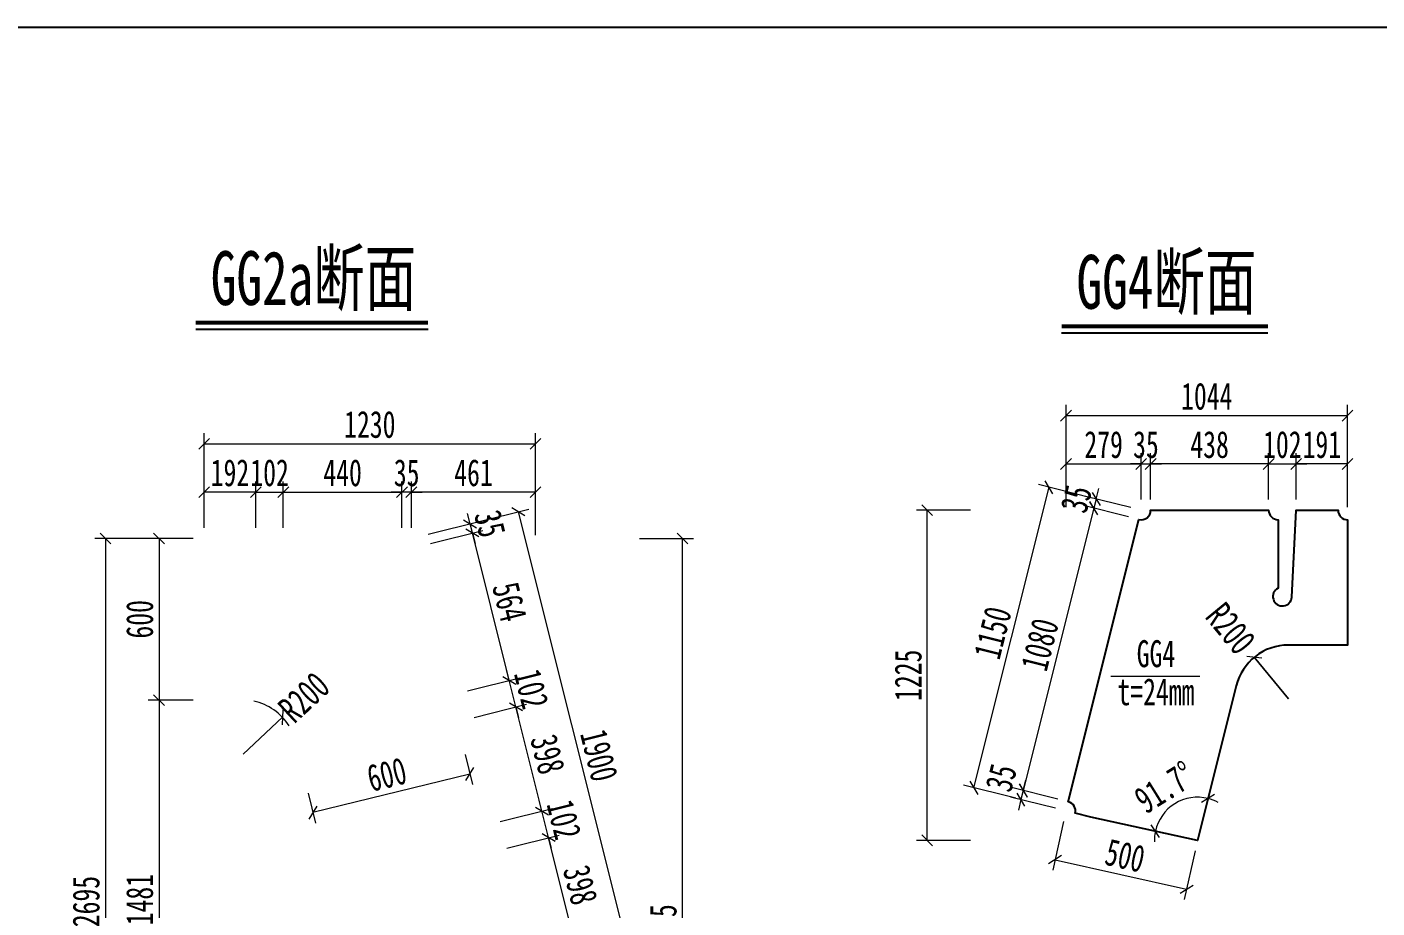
# Model space of a CAD drawing. Header units: millimetres. Extents: x -89049 to 410567, y -307459 to -100425.
# Drawn here: x 160037 to 165046, y -288983 to -285713 of the extents above; entities that cross this region are included whole.
import ezdxf
from ezdxf.enums import TextEntityAlignment as Align

# ---------------------------------------------------------------- set-up
doc = ezdxf.new("R2010")
doc.units = ezdxf.units.MM
doc.layers.get('Defpoints').update_dxf_attribs({"color": 8})
for name, color, linetype, lineweight in [('文字', 7, 'Continuous', 15), ('标注线及字体', 2, 'Continuous', 15), ('细实线', 4, 'Continuous', 15), ('钢板粗线', 1, 'Continuous', 25)]:
    doc.layers.add(name, color=color, linetype=linetype, lineweight=lineweight)
doc.styles.add('111', font='', dxfattribs={"width": 0.7})
doc.styles.add('BM_Dim', font='', dxfattribs={"width": 0.85})
doc.styles.get('111').set_extended_font_data('仿宋_GB2312')
doc.styles.get('BM_Dim').set_extended_font_data('仿宋_GB2312')
doc.dimstyles.new('200', dxfattribs={"dimscale": 0, "dimtxt": 2.5, "dimasz": 1, "dimexe": 1, "dimexo": 1, "dimgap": 0.6, "dimtad": 1, "dimdec": 0, "dimdsep": 46, "dimtxsty": '111', "dimblk": 'OBLIQUE', "dimcen": 0, "dimclrd": 4, "dimclre": 4, "dimclrt": 4, "dimadec": 1, "dimazin": 2, "dimtfac": 1, "dimtdec": 0, "dimtix": 1, "dimtmove": 2, "dimatfit": 3, "dimfxl": 4, "dimfxlon": 1, "dimtolj": 1, "dimlwd": -1, "dimlwe": -1, "dimarcsym": 0})

# ---------------------------------------------------------------- blocks, each defined once
blk = doc.blocks.new('_Oblique')
at = {"color": 0, "linetype": 'ByBlock', "lineweight": -2}
blk.add_line((-0.5, -0.5), (0.5, 0.5), dxfattribs=at)
blk = doc.blocks.new('*D2750')
at = {"layer": 'Defpoints', "color": 0, "transparency": 16777216}
for p in [(160693.8, -287439.2), (160693.8, -287611.1), (160885.9, -287611.1)]:
    blk.add_point(p, dxfattribs=at)
at = {"layer": '细实线', "color": 4, "transparency": 16777216}
for p, q in [((160693.8, -287571.1), (160693.8, -287399.2)), ((160885.9, -287439.2), (160693.8, -287439.2)), ((160885.9, -287571.1), (160885.9, -287399.2))]:
    blk.add_line(p, q, dxfattribs=at)
at = {"layer": '细实线', "color": 4, "transparency": 16777216, "xscale": 40, "yscale": 40, "zscale": 40, "rotation": 180}
blk.add_blockref('_Oblique', (160693.8, -287439.2), dxfattribs=at)
at = {"layer": '细实线', "color": 4, "transparency": 16777216, "xscale": 40, "yscale": 40, "zscale": 40}
blk.add_blockref('_Oblique', (160885.9, -287439.2), dxfattribs=at)
at = {"layer": '细实线', "color": 4, "transparency": 16777216, "insert": (160789.8, -287367.6), "char_height": 100, "attachment_point": 5, "style": '111'}
blk.add_mtext('\\A1;192', dxfattribs=at)
blk = doc.blocks.new('*D2751')
at = {"layer": 'Defpoints', "color": 0, "transparency": 16777216}
for p in [(160987.9, -287439.2), (160885.9, -287611), (160987.9, -287611)]:
    blk.add_point(p, dxfattribs=at)
at = {"layer": '细实线', "color": 4, "transparency": 16777216}
for p, q in [((160885.9, -287439.2), (160845.9, -287439.2)), ((160885.9, -287571), (160885.9, -287399.2)), ((160885.9, -287439.2), (160987.9, -287439.2)), ((160987.9, -287571), (160987.9, -287399.2)), ((160987.9, -287439.2), (161027.9, -287439.2))]:
    blk.add_line(p, q, dxfattribs=at)
at = {"layer": '细实线', "color": 4, "transparency": 16777216, "xscale": 40, "yscale": 40, "zscale": 40}
blk.add_blockref('_Oblique', (160885.9, -287439.2), dxfattribs=at)
at = {"layer": '细实线', "color": 4, "transparency": 16777216, "xscale": 40, "yscale": 40, "zscale": 40, "rotation": 180}
blk.add_blockref('_Oblique', (160987.9, -287439.2), dxfattribs=at)
at = {"layer": '细实线', "color": 4, "transparency": 16777216, "insert": (160936.9, -287367.6), "char_height": 100, "attachment_point": 5, "style": '111'}
blk.add_mtext('\\A1;102', dxfattribs=at)
blk = doc.blocks.new('*D2752')
at = {"layer": 'Defpoints', "color": 0, "transparency": 16777216}
for p in [(161428, -287439.2), (160987.9, -287611.1), (161428, -287611.1)]:
    blk.add_point(p, dxfattribs=at)
at = {"layer": '细实线', "color": 4, "transparency": 16777216}
for p, q in [((160987.9, -287571.1), (160987.9, -287399.2)), ((160987.9, -287439.2), (161428, -287439.2)), ((161428, -287571.1), (161428, -287399.2))]:
    blk.add_line(p, q, dxfattribs=at)
at = {"layer": '细实线', "color": 4, "transparency": 16777216, "xscale": 40, "yscale": 40, "zscale": 40, "rotation": 180}
blk.add_blockref('_Oblique', (160987.9, -287439.2), dxfattribs=at)
at = {"layer": '细实线', "color": 4, "transparency": 16777216, "xscale": 40, "yscale": 40, "zscale": 40}
blk.add_blockref('_Oblique', (161428, -287439.2), dxfattribs=at)
at = {"layer": '细实线', "color": 4, "transparency": 16777216, "insert": (161207.9, -287367.6), "char_height": 100, "attachment_point": 5, "style": '111'}
blk.add_mtext('\\A1;440', dxfattribs=at)
blk = doc.blocks.new('*D2753')
at = {"layer": 'Defpoints', "color": 0, "transparency": 16777216}
for p in [(161428, -287439.2), (161428, -287611), (161463, -287611)]:
    blk.add_point(p, dxfattribs=at)
at = {"layer": '细实线', "color": 4, "transparency": 16777216}
for p, q in [((161428, -287439.2), (161388, -287439.2)), ((161428, -287571), (161428, -287399.2)), ((161463, -287439.2), (161428, -287439.2)), ((161463, -287571), (161463, -287399.2)), ((161463, -287439.2), (161503, -287439.2))]:
    blk.add_line(p, q, dxfattribs=at)
at = {"layer": '细实线', "color": 4, "transparency": 16777216, "xscale": 40, "yscale": 40, "zscale": 40}
blk.add_blockref('_Oblique', (161428, -287439.2), dxfattribs=at)
at = {"layer": '细实线', "color": 4, "transparency": 16777216, "xscale": 40, "yscale": 40, "zscale": 40, "rotation": 180}
blk.add_blockref('_Oblique', (161463, -287439.2), dxfattribs=at)
at = {"layer": '细实线', "color": 4, "transparency": 16777216, "insert": (161445.5, -287367.6), "char_height": 100, "attachment_point": 5, "style": '111'}
blk.add_mtext('\\A1;35', dxfattribs=at)
blk = doc.blocks.new('*D2754')
at = {"layer": 'Defpoints', "color": 0, "transparency": 16777216}
for p in [(161923.7, -287259.8), (160693.8, -287611.1), (161923.7, -287598.6)]:
    blk.add_point(p, dxfattribs=at)
at = {"layer": '细实线', "color": 4, "transparency": 16777216}
for p, q in [((160693.8, -287419.8), (160693.8, -287219.8)), ((161923.7, -287419.8), (161923.7, -287219.8)), ((160693.8, -287259.8), (161923.7, -287259.8))]:
    blk.add_line(p, q, dxfattribs=at)
at = {"layer": '细实线', "color": 4, "transparency": 16777216, "xscale": 40, "yscale": 40, "zscale": 40, "rotation": 180}
blk.add_blockref('_Oblique', (160693.8, -287259.8), dxfattribs=at)
at = {"layer": '细实线', "color": 4, "transparency": 16777216, "xscale": 40, "yscale": 40, "zscale": 40}
blk.add_blockref('_Oblique', (161923.7, -287259.8), dxfattribs=at)
at = {"layer": '细实线', "color": 4, "transparency": 16777216, "insert": (161308.8, -287188.3), "char_height": 100, "attachment_point": 5, "style": '111'}
blk.add_mtext('\\A1;1230', dxfattribs=at)
blk = doc.blocks.new('*D2775')
at = {"layer": 'Defpoints', "color": 0, "transparency": 16777216}
for p in [(161972.1, -288721.4), (161754.2, -288775.9), (161850.7, -289162)]:
    blk.add_point(p, dxfattribs=at)
at = {"layer": '细实线', "color": 4, "transparency": 16777216}
for p, q in [((161816.8, -288760.2), (162010.9, -288711.7)), ((162068.6, -289107.5), (161972.1, -288721.4)), ((161913.4, -289146.3), (162107.4, -289097.8))]:
    blk.add_line(p, q, dxfattribs=at)
at = {"layer": '细实线', "color": 4, "transparency": 16777216, "xscale": 40, "yscale": 40, "zscale": 40}
for p, rotation in [((161972.1, -288721.4), 104.0358325336435), ((162068.6, -289107.5), 284.0358325336435)]:
    blk.add_blockref('_Oblique', p, dxfattribs=dict(at, rotation=rotation))
at = {"layer": '细实线', "color": 4, "transparency": 16777216, "insert": (162089.8, -288897.1), "char_height": 100, "attachment_point": 5, "rotation": 284.0358, "style": '111'}
blk.add_mtext('\\A1;398', dxfattribs=at)
blk = doc.blocks.new('*D2776')
at = {"layer": 'Defpoints', "color": 0, "transparency": 16777216}
for p in [(161947.3, -288622.5), (161729.5, -288676.9), (161754.2, -288775.9)]:
    blk.add_point(p, dxfattribs=at)
at = {"layer": '细实线', "color": 4, "transparency": 16777216}
for p, q in [((161947.3, -288622.5), (161937.6, -288583.7)), ((161792.1, -288661.3), (161986.1, -288612.8)), ((161972.1, -288721.4), (161947.3, -288622.5)), ((161816.8, -288760.2), (162010.9, -288711.7)), ((161972.1, -288721.4), (161981.8, -288760.2))]:
    blk.add_line(p, q, dxfattribs=at)
at = {"layer": '细实线', "color": 4, "transparency": 16777216, "xscale": 40, "yscale": 40, "zscale": 40}
for p, rotation in [((161947.3, -288622.5), 284.0358325336415), ((161972.1, -288721.4), 104.0358325336415)]:
    blk.add_blockref('_Oblique', p, dxfattribs=dict(at, rotation=rotation))
at = {"layer": '细实线', "color": 4, "transparency": 16777216, "insert": (162029.1, -288654.6), "char_height": 100, "attachment_point": 5, "rotation": 284.0358, "style": '111'}
blk.add_mtext('\\A1;102', dxfattribs=at)
blk = doc.blocks.new('*D2777')
at = {"layer": 'Defpoints', "color": 0, "transparency": 16777216}
for p in [(161850.8, -288236.3), (161633, -288290.8), (161729.5, -288676.9)]:
    blk.add_point(p, dxfattribs=at)
at = {"layer": '细实线', "color": 4, "transparency": 16777216}
for p, q in [((161695.6, -288275.2), (161889.6, -288226.6)), ((161947.3, -288622.5), (161850.8, -288236.3)), ((161792.1, -288661.3), (161986.1, -288612.8))]:
    blk.add_line(p, q, dxfattribs=at)
at = {"layer": '细实线', "color": 4, "transparency": 16777216, "xscale": 40, "yscale": 40, "zscale": 40}
for p, rotation in [((161850.8, -288236.3), 104.0358325336421), ((161947.3, -288622.5), 284.035832533642)]:
    blk.add_blockref('_Oblique', p, dxfattribs=dict(at, rotation=rotation))
at = {"layer": '细实线', "color": 4, "transparency": 16777216, "insert": (161968.5, -288412), "char_height": 100, "attachment_point": 5, "rotation": 284.0358, "style": '111'}
blk.add_mtext('\\A1;398', dxfattribs=at)
blk = doc.blocks.new('*D2778')
at = {"layer": 'Defpoints', "color": 0, "transparency": 16777216}
for p in [(161826.1, -288137.4), (161608.2, -288191.8), (161633, -288290.8)]:
    blk.add_point(p, dxfattribs=at)
at = {"layer": '细实线', "color": 4, "transparency": 16777216}
for p, q in [((161670.8, -288176.2), (161864.9, -288127.7)), ((161826.1, -288137.4), (161816.4, -288098.6)), ((161850.8, -288236.3), (161826.1, -288137.4)), ((161695.6, -288275.2), (161889.6, -288226.6)), ((161850.8, -288236.3), (161860.5, -288275.2))]:
    blk.add_line(p, q, dxfattribs=at)
at = {"layer": '细实线', "color": 4, "transparency": 16777216, "xscale": 40, "yscale": 40, "zscale": 40}
for p, rotation in [((161826.1, -288137.4), 284.0358325336258), ((161850.8, -288236.3), 104.0358325336257)]:
    blk.add_blockref('_Oblique', p, dxfattribs=dict(at, rotation=rotation))
at = {"layer": '细实线', "color": 4, "transparency": 16777216, "insert": (161907.9, -288169.5), "char_height": 100, "attachment_point": 5, "rotation": 284.0358, "style": '111'}
blk.add_mtext('\\A1;102', dxfattribs=at)
blk = doc.blocks.new('*D2779')
at = {"layer": 'Defpoints', "color": 0, "transparency": 16777216}
for p in [(161689.4, -287590.6), (161471.5, -287645.1), (161608.2, -288191.8)]:
    blk.add_point(p, dxfattribs=at)
at = {"layer": '细实线', "color": 4, "transparency": 16777216}
for p, q in [((161534.2, -287629.4), (161728.2, -287580.9)), ((161826.1, -288137.4), (161689.4, -287590.6)), ((161670.9, -288176.2), (161864.9, -288127.7))]:
    blk.add_line(p, q, dxfattribs=at)
at = {"layer": '细实线', "color": 4, "transparency": 16777216, "xscale": 40, "yscale": 40, "zscale": 40}
for p, rotation in [((161689.4, -287590.6), 104.0373186134604), ((161826.1, -288137.4), 284.0373186134605)]:
    blk.add_blockref('_Oblique', p, dxfattribs=dict(at, rotation=rotation))
at = {"layer": '细实线', "color": 4, "transparency": 16777216, "insert": (161827.2, -287846.6), "char_height": 100, "attachment_point": 5, "rotation": 284.0373, "style": '111'}
blk.add_mtext('\\A1;564', dxfattribs=at)
blk = doc.blocks.new('*D2780')
at = {"layer": 'Defpoints', "color": 0, "transparency": 16777216}
for p in [(161680.9, -287556.7), (161463, -287611.1), (161471.5, -287645.1)]:
    blk.add_point(p, dxfattribs=at)
at = {"layer": '细实线', "color": 4, "transparency": 16777216}
for p, q in [((161680.9, -287556.7), (161671.2, -287517.9)), ((161525.7, -287595.5), (161719.7, -287547)), ((161534.1, -287629.4), (161728.2, -287580.9)), ((161689.4, -287590.6), (161680.9, -287556.7)), ((161689.4, -287590.6), (161699.1, -287629.4))]:
    blk.add_line(p, q, dxfattribs=at)
at = {"layer": '细实线', "color": 4, "transparency": 16777216, "xscale": 40, "yscale": 40, "zscale": 40}
for p, rotation in [((161680.9, -287556.7), 284.0358325334423), ((161689.4, -287590.6), 104.0358325334423)]:
    blk.add_blockref('_Oblique', p, dxfattribs=dict(at, rotation=rotation))
at = {"layer": '细实线', "color": 4, "transparency": 16777216, "insert": (161754.5, -287556.3), "char_height": 100, "attachment_point": 5, "rotation": 284.0358, "style": '111'}
blk.add_mtext('\\A1;35', dxfattribs=at)
blk = doc.blocks.new('*D2781')
at = {"layer": 'Defpoints', "color": 0, "transparency": 16777216}
for p in [(161463, -287611.1), (162320.1, -289354.9), (161923.7, -289454)]:
    blk.add_point(p, dxfattribs=at)
at = {"layer": '细实线', "color": 4, "transparency": 16777216}
for p, q in [((161704.1, -287550.9), (161898.2, -287502.4)), ((161859.4, -287512.1), (162320.1, -289354.9)), ((162164.8, -289393.7), (162358.9, -289345.2))]:
    blk.add_line(p, q, dxfattribs=at)
at = {"layer": '细实线', "color": 4, "transparency": 16777216, "xscale": 40, "yscale": 40, "zscale": 40}
for p, rotation in [((161859.4, -287512.1), 104.0362734427096), ((162320.1, -289354.9), 284.0362734427096)]:
    blk.add_blockref('_Oblique', p, dxfattribs=dict(at, rotation=rotation))
at = {"layer": '细实线', "color": 4, "transparency": 16777216, "insert": (162159.1, -288416.1), "char_height": 100, "attachment_point": 5, "rotation": 284.0363, "style": '111'}
blk.add_mtext('\\A1;1900', dxfattribs=at)
blk = doc.blocks.new('*D2782')
at = {"layer": 'Defpoints', "color": 0, "transparency": 16777216}
for p in [(160693.8, -287611.1), (160526.7, -288211.1), (160693.8, -288211.1)]:
    blk.add_point(p, dxfattribs=at)
at = {"layer": '细实线', "color": 4, "transparency": 16777216}
for p, q in [((160653.8, -287611.1), (160486.7, -287611.1)), ((160526.7, -287611.1), (160526.7, -288211.1)), ((160653.8, -288211.1), (160486.7, -288211.1))]:
    blk.add_line(p, q, dxfattribs=at)
at = {"layer": '细实线', "color": 4, "transparency": 16777216, "xscale": 40, "yscale": 40, "zscale": 40}
for p, rotation in [((160526.7, -287611.1), 90), ((160526.7, -288211.1), 270)]:
    blk.add_blockref('_Oblique', p, dxfattribs=dict(at, rotation=rotation))
at = {"layer": '细实线', "color": 4, "transparency": 16777216, "insert": (160455.2, -287911.1), "char_height": 100, "attachment_point": 5, "rotation": 90, "style": '111'}
blk.add_mtext('\\A1;600', dxfattribs=at)
blk = doc.blocks.new('*D2783')
at = {"layer": 'Defpoints', "color": 0, "transparency": 16777216}
for p in [(161652.9, -288374.1), (161070.2, -288517.1), (161097.5, -288628.2)]:
    blk.add_point(p, dxfattribs=at)
at = {"layer": '细实线', "color": 4, "transparency": 16777216}
for p, q in [((161662.4, -288413), (161689.7, -288524.1)), ((161680.2, -288485.3), (161097.5, -288628.2)), ((161079.7, -288556), (161107, -288667.1))]:
    blk.add_line(p, q, dxfattribs=at)
at = {"layer": '细实线', "color": 4, "transparency": 16777216, "xscale": 40, "yscale": 40, "zscale": 40}
for p, rotation in [((161680.2, -288485.3), 13.78669396908069), ((161097.5, -288628.2), 193.7866939690807)]:
    blk.add_blockref('_Oblique', p, dxfattribs=dict(at, rotation=rotation))
at = {"layer": '细实线', "color": 4, "transparency": 16777216, "insert": (161371.8, -288487.2), "char_height": 100, "attachment_point": 5, "rotation": 13.7867, "style": '111'}
blk.add_mtext('\\A1;600', dxfattribs=at)
blk = doc.blocks.new('*D2785')
at = {"layer": 'Defpoints', "color": 0, "transparency": 16777216}
for p in [(160984.8, -288274.8), (160838.4, -288411.1)]:
    blk.add_point(p, dxfattribs=at)
at = {"layer": '细实线', "color": 4, "transparency": 16777216}
for p in [(160838.4, -288411.1), (160984.8, -288274.8)]:
    blk.add_line(p, (160984.8, -288274.8), dxfattribs=at)
blk.add_arc((160838.4, -288411.1), 200, 31.4788, 78.5217, dxfattribs=at)
at = {"layer": '细实线', "color": 4, "transparency": 16777216, "xscale": 40, "yscale": 40, "zscale": 40, "rotation": 222.9571023616952}
blk.add_blockref('_Oblique', (160984.8, -288274.8), dxfattribs=at)
at = {"layer": '细实线', "color": 4, "transparency": 16777216, "insert": (161064.6, -288200.6), "char_height": 100, "attachment_point": 5, "rotation": 42.9571, "style": '111'}
blk.add_mtext('\\A1;R200', dxfattribs=at)
blk = doc.blocks.new('*D2808')
at = {"layer": 'Defpoints', "color": 0, "transparency": 16777216}
for p in [(163995.1, -287498.7), (164162.2, -287540.4), (164170.7, -287506.3)]:
    blk.add_point(p, dxfattribs=at)
at = {"layer": '细实线', "color": 4, "transparency": 16777216}
for p, q in [((164003.6, -287464.7), (164013.3, -287425.8)), ((164123.4, -287530.7), (163956.3, -287489)), ((164131.9, -287496.6), (163964.8, -287455)), ((164003.6, -287464.7), (163995.1, -287498.7)), ((163995.1, -287498.7), (163985.4, -287537.5))]:
    blk.add_line(p, q, dxfattribs=at)
at = {"layer": '细实线', "color": 4, "transparency": 16777216, "xscale": 40, "yscale": 40, "zscale": 40}
for p, rotation in [((164003.6, -287464.7), 256.0048894909423), ((163995.1, -287498.7), 76.00488949094233)]:
    blk.add_blockref('_Oblique', p, dxfattribs=dict(at, rotation=rotation))
at = {"layer": '细实线', "color": 4, "transparency": 16777216, "insert": (163929.9, -287464.4), "char_height": 100, "attachment_point": 5, "rotation": 76.0049, "style": '111'}
blk.add_mtext('\\A1;35', dxfattribs=at)
blk = doc.blocks.new('*D2809')
at = {"layer": 'Defpoints', "color": 0, "transparency": 16777216}
for p in [(164162.2, -287540.4), (163733.2, -288546.4), (163900.3, -288588.1)]:
    blk.add_point(p, dxfattribs=at)
at = {"layer": '细实线', "color": 4, "transparency": 16777216}
for p, q in [((164123.4, -287530.7), (163956.3, -287488.9)), ((163995.1, -287498.6), (163733.2, -288546.4)), ((163861.5, -288578.4), (163694.4, -288536.7))]:
    blk.add_line(p, q, dxfattribs=at)
at = {"layer": '细实线', "color": 4, "transparency": 16777216, "xscale": 40, "yscale": 40, "zscale": 40}
for p, rotation in [((163995.1, -287498.6), 75.96428053877545), ((163733.2, -288546.4), 255.9642805387755)]:
    blk.add_blockref('_Oblique', p, dxfattribs=dict(at, rotation=rotation))
at = {"layer": '细实线', "color": 4, "transparency": 16777216, "insert": (163794.7, -288005.1), "char_height": 100, "attachment_point": 5, "rotation": 75.9643, "style": '111'}
blk.add_mtext('\\A1;1080', dxfattribs=at)
blk = doc.blocks.new('*D2810')
at = {"layer": 'Defpoints', "color": 0, "transparency": 16777216}
for p in [(163724.6, -288580.3), (163900.3, -288588.1), (163891.8, -288622.1)]:
    blk.add_point(p, dxfattribs=at)
at = {"layer": '细实线', "color": 4, "transparency": 16777216}
for p, q in [((163861.5, -288578.4), (163694.3, -288536.7)), ((163733.1, -288546.4), (163724.6, -288580.3)), ((163733.1, -288546.4), (163742.8, -288507.6)), ((163853, -288612.4), (163685.8, -288570.6)), ((163724.6, -288580.3), (163714.9, -288619.1))]:
    blk.add_line(p, q, dxfattribs=at)
at = {"layer": '细实线', "color": 4, "transparency": 16777216, "xscale": 40, "yscale": 40, "zscale": 40}
for p, rotation in [((163733.1, -288546.4), 255.9638770850897), ((163724.6, -288580.3), 75.96387708508966)]:
    blk.add_blockref('_Oblique', p, dxfattribs=dict(at, rotation=rotation))
at = {"layer": '细实线', "color": 4, "transparency": 16777216, "insert": (163651.2, -288499.3), "char_height": 100, "attachment_point": 5, "rotation": 75.9639, "style": '111'}
blk.add_mtext('\\A1;35', dxfattribs=at)
blk = doc.blocks.new('*D2811')
at = {"layer": 'Defpoints', "color": 0, "transparency": 16777216}
for p in [(163828.7, -287420.8), (164170.7, -287506.3), (163891.8, -288622.1)]:
    blk.add_point(p, dxfattribs=at)
at = {"layer": '细实线', "color": 4, "transparency": 16777216}
for p, q in [((163549.8, -288536.6), (163828.7, -287420.8)), ((163983.9, -287459.6), (163789.9, -287411.1)), ((163705, -288575.4), (163511, -288526.9))]:
    blk.add_line(p, q, dxfattribs=at)
at = {"layer": '细实线', "color": 4, "transparency": 16777216, "xscale": 40, "yscale": 40, "zscale": 40}
for p, rotation in [((163828.7, -287420.8), 75.96552109038998), ((163549.8, -288536.6), 255.96552109039)]:
    blk.add_blockref('_Oblique', p, dxfattribs=dict(at, rotation=rotation))
at = {"layer": '细实线', "color": 4, "transparency": 16777216, "insert": (163619.8, -287961.4), "char_height": 100, "attachment_point": 5, "rotation": 75.9655, "style": '111'}
blk.add_mtext('\\A1;1150', dxfattribs=at)
blk = doc.blocks.new('*D2818')
at = {"layer": 'Defpoints', "color": 0, "transparency": 16777216}
for p in [(163891.8, -288622.1), (164379.9, -288731.5), (164339.3, -288912.6)]:
    blk.add_point(p, dxfattribs=at)
at = {"layer": '细实线', "color": 4, "transparency": 16777216}
for p, q in [((163883, -288661.1), (163842.5, -288842.2)), ((164371.1, -288770.6), (164330.5, -288951.6)), ((163851.2, -288803.2), (164339.3, -288912.6))]:
    blk.add_line(p, q, dxfattribs=at)
at = {"layer": '细实线', "color": 4, "transparency": 16777216, "xscale": 40, "yscale": 40, "zscale": 40}
for p, rotation in [((163851.2, -288803.2), 167.3637693317728), ((164339.3, -288912.6), 347.3637693317727)]:
    blk.add_blockref('_Oblique', p, dxfattribs=dict(at, rotation=rotation))
at = {"layer": '细实线', "color": 4, "transparency": 16777216, "insert": (164110.9, -288788), "char_height": 100, "attachment_point": 5, "rotation": 347.3638, "style": '111'}
blk.add_mtext('\\A1;500', dxfattribs=at)
blk = doc.blocks.new('*D2820')
at = {"layer": 'Defpoints', "color": 0, "transparency": 16777216}
for p in [(164590.3, -288052), (164717.3, -288206.5)]:
    blk.add_point(p, dxfattribs=at)
at = {"layer": '细实线', "color": 4, "transparency": 16777216}
for p, q in [((164590.3, -288052), (164717.3, -288206.5)), ((164717.3, -288206.5), (164590.3, -288052))]:
    blk.add_line(p, q, dxfattribs=at)
at = {"layer": '细实线', "color": 4, "transparency": 16777216, "xscale": 40, "yscale": 40, "zscale": 40, "rotation": 129.3980932475558}
blk.add_blockref('_Oblique', (164590.3, -288052), dxfattribs=at)
at = {"layer": '细实线', "color": 4, "transparency": 16777216, "insert": (164502.6, -287945.2), "char_height": 100, "attachment_point": 5, "rotation": 309.3981, "style": '111'}
blk.add_mtext('\\A1;R200', dxfattribs=at)
blk = doc.blocks.new('*D2744')
at = {"layer": 'Defpoints', "color": 0, "transparency": 16777216}
for p in [(161463, -287439.2), (161463, -287611), (161923.7, -289454)]:
    blk.add_point(p, dxfattribs=at)
at = {"layer": '细实线', "color": 4, "transparency": 16777216}
for p, q in [((161463, -287571), (161463, -287399.2)), ((161923.7, -287439.2), (161463, -287439.2)), ((161923.7, -287599.2), (161923.7, -287399.2))]:
    blk.add_line(p, q, dxfattribs=at)
at = {"layer": '细实线', "color": 4, "transparency": 16777216, "xscale": 40, "yscale": 40, "zscale": 40, "rotation": 180}
blk.add_blockref('_Oblique', (161463, -287439.2), dxfattribs=at)
at = {"layer": '细实线', "color": 4, "transparency": 16777216, "xscale": 40, "yscale": 40, "zscale": 40}
blk.add_blockref('_Oblique', (161923.7, -287439.2), dxfattribs=at)
at = {"layer": '细实线', "color": 4, "transparency": 16777216, "insert": (161693.4, -287367.6), "char_height": 100, "attachment_point": 5, "style": '111'}
blk.add_mtext('\\A1;461', dxfattribs=at)
blk = doc.blocks.new('*D2747')
at = {"layer": 'Defpoints', "color": 0, "transparency": 16777216}
for p in [(161463, -287611.1), (162469.1, -287611.1), (161658.1, -290516.5)]:
    blk.add_point(p, dxfattribs=at)
at = {"layer": '细实线', "color": 4, "transparency": 16777216}
for p, q in [((162309.1, -287611.1), (162509.1, -287611.1)), ((162469.1, -290516.5), (162469.1, -287611.1)), ((162309.1, -290516.5), (162509.1, -290516.5))]:
    blk.add_line(p, q, dxfattribs=at)
at = {"layer": '细实线', "color": 4, "transparency": 16777216, "xscale": 40, "yscale": 40, "zscale": 40}
for p, rotation in [((162469.1, -287611.1), 90), ((162469.1, -290516.5), 270)]:
    blk.add_blockref('_Oblique', p, dxfattribs=dict(at, rotation=rotation))
at = {"layer": '细实线', "color": 4, "transparency": 16777216, "insert": (162397.5, -289063.8), "char_height": 100, "attachment_point": 5, "rotation": 90, "style": '111'}
blk.add_mtext('\\A1;2905', dxfattribs=at)
blk = doc.blocks.new('*D2822')
at = {"layer": 'Defpoints', "color": 0, "transparency": 16777216}
for p in [(164503.6, -288236.7), (163885.6, -288623.7), (164273, -288612.3), (164379.9, -288731.5), (164379.9, -288731.5)]:
    blk.add_point(p, dxfattribs=at)
at = {"layer": '细实线', "color": 4, "transparency": 16777216}
for start, end in [(75.9643, 167.6903), (61.6142, 75.9643), (167.6903, 182.0404)]:
    blk.add_arc((164379.9, -288731.5), 160.1, start, end, dxfattribs=at)
at = {"layer": '细实线', "color": 4, "transparency": 16777216, "xscale": 40, "yscale": 40, "zscale": 40}
for p, rotation in [((164418.7, -288576.2), 165.9643224125459), ((164223.4, -288697.4), 77.69027876516934)]:
    blk.add_blockref('_Oblique', p, dxfattribs=dict(at, rotation=rotation))
at = {"layer": '细实线', "color": 4, "transparency": 16777216, "insert": (164257.7, -288534.7), "char_height": 100, "attachment_point": 5, "rotation": 31.8273, "style": '111'}
blk.add_mtext('\\A1;91.7%%d', dxfattribs=at)
blk = doc.blocks.new('*D4603')
at = {"layer": 'Defpoints', "color": 0, "transparency": 16777216}
for p in [(160693.8, -288211.1), (160526.7, -289691.8), (160693.8, -289691.8)]:
    blk.add_point(p, dxfattribs=at)
at = {"layer": '细实线', "color": 4, "transparency": 16777216}
for p, q in [((160653.8, -288211.1), (160486.7, -288211.1)), ((160526.7, -288211.1), (160526.7, -289691.8)), ((160653.8, -289691.8), (160486.7, -289691.8))]:
    blk.add_line(p, q, dxfattribs=at)
at = {"layer": '细实线', "color": 4, "transparency": 16777216, "xscale": 40, "yscale": 40, "zscale": 40}
for p, rotation in [((160526.7, -288211.1), 90), ((160526.7, -289691.8), 270)]:
    blk.add_blockref('_Oblique', p, dxfattribs=dict(at, rotation=rotation))
at = {"layer": '细实线', "color": 4, "transparency": 16777216, "insert": (160455.2, -288951.5), "char_height": 100, "attachment_point": 5, "rotation": 90, "style": '111'}
blk.add_mtext('\\A1;1481', dxfattribs=at)
blk = doc.blocks.new('*D4605')
at = {"layer": 'Defpoints', "color": 0, "transparency": 16777216}
for p in [(160693.8, -287611.1), (160328.1, -290306), (160693.8, -290306)]:
    blk.add_point(p, dxfattribs=at)
at = {"layer": '细实线', "color": 4, "transparency": 16777216}
for p, q in [((160488.1, -287611.1), (160288.1, -287611.1)), ((160328.1, -287611.1), (160328.1, -290306)), ((160488.1, -290306), (160288.1, -290306))]:
    blk.add_line(p, q, dxfattribs=at)
at = {"layer": '细实线', "color": 4, "transparency": 16777216, "xscale": 40, "yscale": 40, "zscale": 40}
for p, rotation in [((160328.1, -287611.1), 90), ((160328.1, -290306), 270)]:
    blk.add_blockref('_Oblique', p, dxfattribs=dict(at, rotation=rotation))
at = {"layer": '细实线', "color": 4, "transparency": 16777216, "insert": (160256.5, -288958.6), "char_height": 100, "attachment_point": 5, "rotation": 90, "style": '111'}
blk.add_mtext('\\A1;2695', dxfattribs=at)
blk = doc.blocks.new('*D4623')
at = {"layer": 'Defpoints', "color": 0, "transparency": 16777216}
for p in [(164205.7, -287334.6), (164170.7, -287506.4), (164205.7, -287506.4)]:
    blk.add_point(p, dxfattribs=at)
at = {"layer": '细实线', "color": 4, "transparency": 16777216}
for p, q in [((164170.7, -287466.4), (164170.7, -287294.6)), ((164205.7, -287466.4), (164205.7, -287294.6)), ((164170.7, -287334.6), (164130.7, -287334.6)), ((164170.7, -287334.6), (164205.7, -287334.6)), ((164205.7, -287334.6), (164245.7, -287334.6))]:
    blk.add_line(p, q, dxfattribs=at)
at = {"layer": '细实线', "color": 4, "transparency": 16777216, "xscale": 40, "yscale": 40, "zscale": 40}
blk.add_blockref('_Oblique', (164170.7, -287334.6), dxfattribs=at)
at = {"layer": '细实线', "color": 4, "transparency": 16777216, "xscale": 40, "yscale": 40, "zscale": 40, "rotation": 180}
blk.add_blockref('_Oblique', (164205.7, -287334.6), dxfattribs=at)
at = {"layer": '细实线', "color": 4, "transparency": 16777216, "insert": (164188.2, -287263), "char_height": 100, "attachment_point": 5, "style": '111'}
blk.add_mtext('\\A1;35', dxfattribs=at)
blk = doc.blocks.new('*D4624')
at = {"layer": 'Defpoints', "color": 0, "transparency": 16777216}
for p in [(164205.7, -287334.6), (164205.7, -287506.5), (164643.4, -287506.5)]:
    blk.add_point(p, dxfattribs=at)
at = {"layer": '细实线', "color": 4, "transparency": 16777216}
for p, q in [((164205.7, -287466.5), (164205.7, -287294.6)), ((164643.4, -287466.5), (164643.4, -287294.6)), ((164643.4, -287334.6), (164205.7, -287334.6))]:
    blk.add_line(p, q, dxfattribs=at)
at = {"layer": '细实线', "color": 4, "transparency": 16777216, "xscale": 40, "yscale": 40, "zscale": 40, "rotation": 180}
blk.add_blockref('_Oblique', (164205.7, -287334.6), dxfattribs=at)
at = {"layer": '细实线', "color": 4, "transparency": 16777216, "xscale": 40, "yscale": 40, "zscale": 40}
blk.add_blockref('_Oblique', (164643.4, -287334.6), dxfattribs=at)
at = {"layer": '细实线', "color": 4, "transparency": 16777216, "insert": (164424.5, -287263), "char_height": 100, "attachment_point": 5, "style": '111'}
blk.add_mtext('\\A1;438', dxfattribs=at)
blk = doc.blocks.new('*D4625')
at = {"layer": 'Defpoints', "color": 0, "transparency": 16777216}
for p in [(164745.4, -287334.6), (164643.4, -287506.4), (164745.4, -287506.4)]:
    blk.add_point(p, dxfattribs=at)
at = {"layer": '细实线', "color": 4, "transparency": 16777216}
for p, q in [((164643.4, -287466.4), (164643.4, -287294.6)), ((164745.4, -287466.4), (164745.4, -287294.6)), ((164643.4, -287334.6), (164603.4, -287334.6)), ((164643.4, -287334.6), (164745.4, -287334.6)), ((164745.4, -287334.6), (164785.4, -287334.6))]:
    blk.add_line(p, q, dxfattribs=at)
at = {"layer": '细实线', "color": 4, "transparency": 16777216, "xscale": 40, "yscale": 40, "zscale": 40}
blk.add_blockref('_Oblique', (164643.4, -287334.6), dxfattribs=at)
at = {"layer": '细实线', "color": 4, "transparency": 16777216, "xscale": 40, "yscale": 40, "zscale": 40, "rotation": 180}
blk.add_blockref('_Oblique', (164745.4, -287334.6), dxfattribs=at)
at = {"layer": '细实线', "color": 4, "transparency": 16777216, "insert": (164694.4, -287263), "char_height": 100, "attachment_point": 5, "style": '111'}
blk.add_mtext('\\A1;102', dxfattribs=at)
blk = doc.blocks.new('*D4626')
at = {"layer": 'Defpoints', "color": 0, "transparency": 16777216}
for p in [(164745.4, -287334.6), (164745.4, -287506.5), (164936.2, -287541.5)]:
    blk.add_point(p, dxfattribs=at)
at = {"layer": '细实线', "color": 4, "transparency": 16777216}
for p, q in [((164745.4, -287466.5), (164745.4, -287294.6)), ((164936.2, -287494.6), (164936.2, -287294.6)), ((164936.2, -287334.6), (164745.4, -287334.6))]:
    blk.add_line(p, q, dxfattribs=at)
at = {"layer": '细实线', "color": 4, "transparency": 16777216, "xscale": 40, "yscale": 40, "zscale": 40, "rotation": 180}
blk.add_blockref('_Oblique', (164745.4, -287334.6), dxfattribs=at)
at = {"layer": '细实线', "color": 4, "transparency": 16777216, "xscale": 40, "yscale": 40, "zscale": 40}
blk.add_blockref('_Oblique', (164936.2, -287334.6), dxfattribs=at)
at = {"layer": '细实线', "color": 4, "transparency": 16777216, "insert": (164840.8, -287263), "char_height": 100, "attachment_point": 5, "style": '111'}
blk.add_mtext('\\A1;191', dxfattribs=at)
blk = doc.blocks.new('*D4627')
at = {"layer": 'Defpoints', "color": 0, "transparency": 16777216}
for p in [(164936.2, -287155.2), (163891.8, -287464.5), (164936.2, -287541.5)]:
    blk.add_point(p, dxfattribs=at)
at = {"layer": '细实线', "color": 4, "transparency": 16777216}
for p, q in [((163891.8, -287315.2), (163891.8, -287115.2)), ((164936.2, -287315.2), (164936.2, -287115.2)), ((163891.8, -287155.2), (164936.2, -287155.2))]:
    blk.add_line(p, q, dxfattribs=at)
at = {"layer": '细实线', "color": 4, "transparency": 16777216, "xscale": 40, "yscale": 40, "zscale": 40, "rotation": 180}
blk.add_blockref('_Oblique', (163891.8, -287155.2), dxfattribs=at)
at = {"layer": '细实线', "color": 4, "transparency": 16777216, "xscale": 40, "yscale": 40, "zscale": 40}
blk.add_blockref('_Oblique', (164936.2, -287155.2), dxfattribs=at)
at = {"layer": '细实线', "color": 4, "transparency": 16777216, "insert": (164414, -287083.7), "char_height": 100, "attachment_point": 5, "style": '111'}
blk.add_mtext('\\A1;1044', dxfattribs=at)
blk = doc.blocks.new('*D4628')
at = {"layer": 'Defpoints', "color": 0, "transparency": 16777216}
for p in [(164170.7, -287334.6), (164170.7, -287506.5), (163891.8, -288622.2)]:
    blk.add_point(p, dxfattribs=at)
at = {"layer": '细实线', "color": 4, "transparency": 16777216}
for p, q in [((163891.8, -287494.6), (163891.8, -287294.6)), ((164170.7, -287466.5), (164170.7, -287294.6)), ((163891.8, -287334.6), (164170.7, -287334.6))]:
    blk.add_line(p, q, dxfattribs=at)
at = {"layer": '细实线', "color": 4, "transparency": 16777216, "xscale": 40, "yscale": 40, "zscale": 40, "rotation": 180}
blk.add_blockref('_Oblique', (163891.8, -287334.6), dxfattribs=at)
at = {"layer": '细实线', "color": 4, "transparency": 16777216, "xscale": 40, "yscale": 40, "zscale": 40}
blk.add_blockref('_Oblique', (164170.7, -287334.6), dxfattribs=at)
at = {"layer": '细实线', "color": 4, "transparency": 16777216, "insert": (164031.3, -287263), "char_height": 100, "attachment_point": 5, "style": '111'}
blk.add_mtext('\\A1;279', dxfattribs=at)
blk = doc.blocks.new('*D4629')
at = {"layer": 'Defpoints', "color": 0, "transparency": 16777216}
for p in [(163376.9, -287506.3), (164170.7, -287506.3), (164379.9, -288731.5)]:
    blk.add_point(p, dxfattribs=at)
at = {"layer": '细实线', "color": 4, "transparency": 16777216}
for p, q in [((163536.9, -287506.3), (163336.9, -287506.3)), ((163376.9, -288731.5), (163376.9, -287506.3)), ((163536.9, -288731.5), (163336.9, -288731.5))]:
    blk.add_line(p, q, dxfattribs=at)
at = {"layer": '细实线', "color": 4, "transparency": 16777216, "xscale": 40, "yscale": 40, "zscale": 40}
for p, rotation in [((163376.9, -287506.3), 90), ((163376.9, -288731.5), 270)]:
    blk.add_blockref('_Oblique', p, dxfattribs=dict(at, rotation=rotation))
at = {"layer": '细实线', "color": 4, "transparency": 16777216, "insert": (163306.4, -288118.9), "char_height": 100, "attachment_point": 5, "rotation": 90, "style": '111'}
blk.add_mtext('\\A1;1225', dxfattribs=at)

msp = doc.modelspace()

# ---------------------------------------------------------------- linework, layer by layer
at = {"color": 4}
for p, q in [((160663.4, -286833.7), (161524.8, -286833.7)), ((163875, -286847.6), (164641, -286847.6))]:
    msp.add_line(p, q, dxfattribs=at)
at = {"color": 6, "const_width": 14.4}
for points in [[(160662.3, -286809.7), (161525.2, -286809.7)], [(163875, -286823.6), (164641, -286823.6)]]:
    msp.add_lwpolyline(points, dxfattribs=at)
at = {"layer": 'Defpoints'}
msp.add_lwpolyline([(153573.4, -285712.7), (168973.4, -285712.7), (168973.4, -295944.7), (153573.4, -295944.7)], close=True, dxfattribs=at)
at = {"layer": '细实线'}
msp.add_line((164057.8, -288121.5), (164388.6, -288121.5), dxfattribs=at)
at = {"layer": '钢板粗线'}
msp.add_lwpolyline([(163900.3, -288588.2), (164162.2, -287540.5, 0.487925), (164205.7, -287506.5), (164643.4, -287506.5, 0.41409), (164678.4, -287541.5), (164678.4, -287795.4, 1.73098), (164729.3, -287828.3), (164745.4, -287506.5), (164901.2, -287506.5, 0.414214), (164936.2, -287541.5), (164936.2, -288006.5), (164717.3, -288006.5, 0.344153), (164523.2, -288158), (164379.9, -288731.5), (163983.3, -288645), (163925.8, -288630.7, 0.41394)], format="xyb", close=True, dxfattribs=at)

# ---------------------------------------------------------------- texts
at = {"layer": '文字', "style": 'BM_Dim', "width": 0.7}
for s, p in [('GG4', (164225.5, -288118.6)), ('t=24mm', (164225.5, -288259.9))]:
    msp.add_text(s, height=100, dxfattribs=at).set_placement(p, align=Align.BOTTOM_CENTER)
at = {"layer": '标注线及字体', "style": '111', "width": 0.7}
for s, p in [('GG2a断面', (161099.8, -286641.3)), ('GG4断面', (164264.1, -286655.2))]:
    msp.add_text(s, height=200, dxfattribs=at).set_placement(p, align=Align.MIDDLE)

# ---------------------------------------------------------------- dimensions: what is measured, and where the dimension line sits
at = {"layer": '细实线'}
for base, p1, p2, picture, middle in [((164936.2, -287155.2), (163891.8, -287464.5), (164936.2, -287541.5), '*D4627', (164414, -287083.7)), ((161923.7, -287259.8), (160693.8, -287611.1), (161923.7, -287598.6), '*D2754', (161308.8, -287188.3)), ((164170.7, -287334.6), (163891.8, -288622.2), (164170.7, -287506.5), '*D4628', (164031.3, -287263)), ((164205.7, -287334.6), (164170.7, -287506.4), (164205.7, -287506.4), '*D4623', (164188.2, -287263)), ((164745.4, -287334.6), (164643.4, -287506.4), (164745.4, -287506.4), '*D4625', (164694.4, -287263)), ((160987.9, -287439.2), (160885.9, -287611), (160987.9, -287611), '*D2751', (160936.9, -287367.6)), ((161428, -287439.2), (160987.9, -287611.1), (161428, -287611.1), '*D2752', (161207.9, -287367.6)), ((161463, -287439.2), (161923.7, -289454), (161463, -287611), '*D2744', (161693.4, -287367.6))]:
    dim = msp.add_linear_dim(base=base, p1=p1, p2=p2, dimstyle='200', override={"dimscale": 40, "dimblk": 'Oblique'}, dxfattribs=at)
    dim.commit()
    dim.dimension.update_dxf_attribs({"geometry": picture, "text_midpoint": middle})
for base, p1, p2, angle, picture, middle in [((164205.7, -287334.6), (164643.4, -287506.5), (164205.7, -287506.5), 180, '*D4624', (164424.5, -287263)), ((164745.4, -287334.6), (164936.2, -287541.5), (164745.4, -287506.5), 180, '*D4626', (164840.8, -287263)), ((160693.8, -287439.2), (160885.9, -287611.1), (160693.8, -287611.1), 180, '*D2750', (160789.8, -287367.6)), ((161428, -287439.2), (161463, -287611), (161428, -287611), 180, '*D2753', (161445.5, -287367.6)), ((163376.9, -287506.3), (164379.9, -288731.5), (164170.7, -287506.3), 90, '*D4629', (163306.4, -288118.9)), ((160328.1, -290306), (160693.8, -287611.1), (160693.8, -290306), 90, '*D4605', (160256.5, -288958.6)), ((160526.7, -288211.1), (160693.8, -287611.1), (160693.8, -288211.1), 90, '*D2782', (160455.2, -287911.1)), ((162469.1, -287611.1), (161658.1, -290516.5), (161463, -287611.1), 90, '*D2747', (162397.5, -289063.8)), ((160526.7, -289691.8), (160693.8, -288211.1), (160693.8, -289691.8), 90, '*D4603', (160455.2, -288951.5))]:
    dim = msp.add_linear_dim(base=base, p1=p1, p2=p2, angle=angle, dimstyle='200', override={"dimscale": 40, "dimblk": 'Oblique'}, dxfattribs=at)
    dim.commit()
    dim.dimension.update_dxf_attribs({"geometry": picture, "text_midpoint": middle})
for p1, p2, distance, picture, middle in [((163891.8, -288622.1), (164170.7, -287506.3), 352.5, '*D2811', (163619.8, -287961.4)), ((164170.7, -287506.3), (164162.2, -287540.4), -172.2, '*D2808', (163929.9, -287464.4)), ((161471.5, -287645.1), (161463, -287611.1), -224.5, '*D2780', (161754.5, -287556.3)), ((164162.2, -287540.4), (163900.3, -288588.1), -172.2, '*D2809', (163794.7, -288005.1)), ((161463, -287611.1), (161923.7, -289454), 408.5, '*D2781', (162159.1, -288416.1)), ((161608.2, -288191.8), (161471.5, -287645.1), -224.6, '*D2779', (161827.2, -287846.6)), ((161633, -288290.8), (161608.2, -288191.8), -224.5, '*D2778', (161907.9, -288169.5)), ((161729.5, -288676.9), (161633, -288290.8), -224.5, '*D2777', (161968.5, -288412)), ((161652.9, -288374.1), (161070.2, -288517.1), 114.4, '*D2783', (161371.8, -288487.2)), ((161754.2, -288775.9), (161729.5, -288676.9), -224.5, '*D2776', (162029.1, -288654.6)), ((163891.8, -288622.1), (164379.9, -288731.5), -185.5, '*D2818', (164110.9, -288788)), ((161850.7, -289162), (161754.2, -288775.9), -224.5, '*D2775', (162089.8, -288897.1))]:
    dim = msp.add_aligned_dim(p1=p1, p2=p2, distance=distance, dimstyle='200', override={"dimscale": 40, "dimblk": 'Oblique'}, dxfattribs=at)
    dim.commit()
    dim.dimension.update_dxf_attribs({"geometry": picture, "text_midpoint": middle})
for center, mpoint, picture, middle in [((164717.3, -288206.5), (164590.3, -288052), '*D2820', (164502.6, -287945.2)), ((160838.4, -288411.1), (160984.8, -288274.8), '*D2785', (161064.6, -288200.6))]:
    dim = msp.add_radius_dim(center=center, mpoint=mpoint, dimstyle='200', override={"dimscale": 40, "dimblk": 'Oblique'}, dxfattribs=at)
    dim.commit()
    dim.dimension.update_dxf_attribs({"geometry": picture, "text_midpoint": middle, "dimtype": 164})
dim = msp.add_angular_dim_2l(base=(164273, -288612.3), line1=((164503.6, -288236.7), (164379.9, -288731.5)), line2=((164379.9, -288731.5), (163885.6, -288623.7)), dimstyle='200', override={"dimscale": 40, "dimblk": 'Oblique'}, dxfattribs=at)
dim.commit()
dim.dimension.update_dxf_attribs({"geometry": '*D2822', "text_midpoint": (164257.7, -288534.7)})
dim = msp.add_linear_dim(base=(163724.6, -288580.3), p1=(163900.3, -288588.1), p2=(163891.8, -288622.1), angle=255.9639, dimstyle='200', override={"dimscale": 40, "dimblk": 'Oblique'}, dxfattribs=at)
dim.commit()
dim.dimension.update_dxf_attribs({"geometry": '*D2810', "text_midpoint": (163651.2, -288499.3), "dimtype": 161})

doc.saveas('drawing.dxf')
